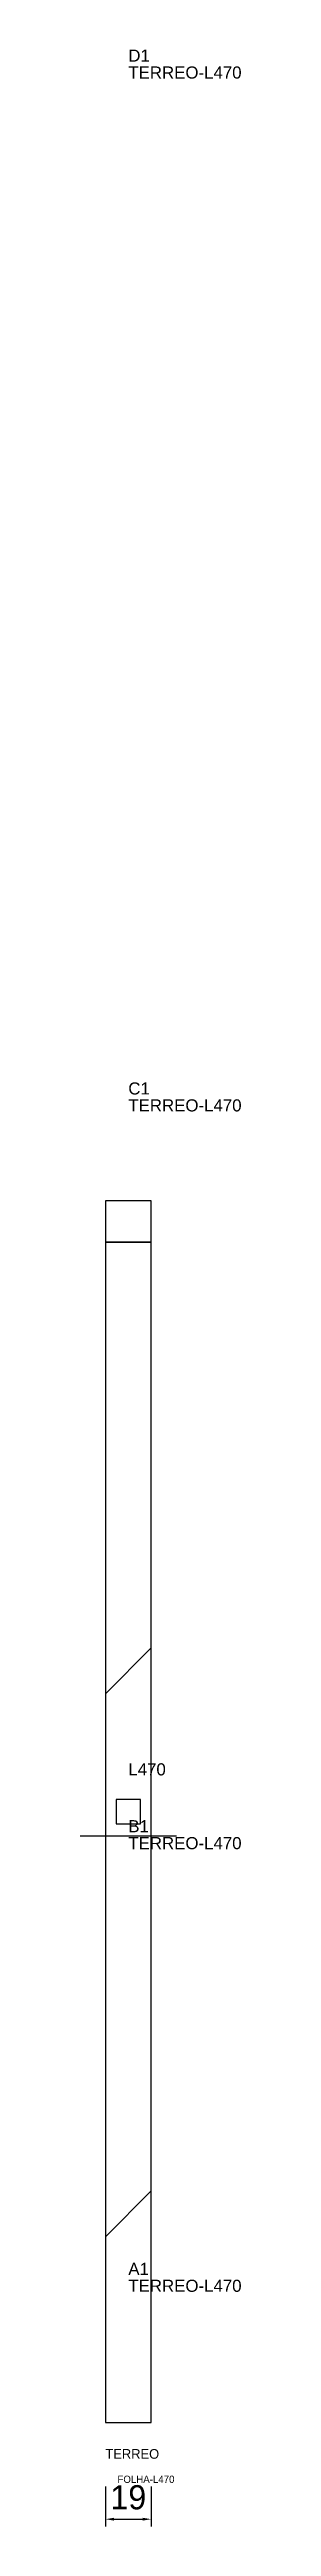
# Model space of a CAD drawing. Header units: metres. Extents: x 212 to 278, y -346 to 678.
import ezdxf

# ---------------------------------------------------------------- set-up
doc = ezdxf.new("R2010")
doc.units = ezdxf.units.M
for name, color, linetype in [('3', 3, 'CONTINUOUS'), ('AUX00', 7, 'CONTINUOUS'), ('COTA', 241, 'CONTINUOUS'), ('FOLHA', 255, 'CONTINUOUS'), ('Hachura', 251, 'CONTINUOUS'), ('NOMENCLATURA', 7, 'CONTINUOUS'), ('Nível', 160, 'CONTINUOUS'), ('Painéis', 200, 'CONTINUOUS'), ('Pilares', 5, 'CONTINUOUS'), ('SARR_2.2x7', 40, 'CONTINUOUS')]:
    doc.layers.add(name, color=color, linetype=linetype)
doc.styles.add('ARIAL', font='Arial.ttf')
doc.styles.add('STR_STANDARD', font='arial.ttf')
doc.dimstyles.new('EZ DXF', dxfattribs={"dimtxt": 10, "dimasz": 3.5, "dimexe": 3, "dimexo": 1.5, "dimgap": 1, "dimtad": 1, "dimdec": 1, "dimdsep": 46, "dimcen": 2.5, "dimazin": 3, "dimtfac": 1, "dimtmove": 0, "dimatfit": 3})

msp = doc.modelspace()

# ---------------------------------------------------------------- hatches: boundary and pattern name
at = {"layer": 'Hachura'}
h = msp.add_hatch(dxfattribs=at)
h.set_pattern_fill('ANSI31', scale=50)
h.paths.add_polyline_path([(222.2, -303.5), (241.2, -303.5), (241.2, 201.5), (222.2, 201.5)])
h = msp.add_hatch(dxfattribs=at)
h.set_pattern_fill('ANSI31', scale=50)
h.paths.add_polyline_path([(222.2, -303.5), (241.2, -303.5), (241.2, 201.5), (222.2, 201.5)])

# ---------------------------------------------------------------- linework, layer by layer
at = {"layer": '3'}
msp.add_lwpolyline([(222.2, 184.5), (241.2, 184.5)], close=True, dxfattribs=at)
msp.add_lwpolyline([(222.2, 184.5), (241.2, 184.5)], close=True, dxfattribs=at)
at = {"layer": 'Painéis', "color": 200}
for p, q in [((241.2, 201.5), (222.2, 201.5)), ((222.2, 201.5), (222.2, -303.5)), ((241.2, 201.5), (222.2, 201.5)), ((222.2, 201.5), (222.2, -303.5)), ((241.2, -303.5), (241.2, 201.5)), ((241.2, -303.5), (241.2, 201.5)), ((222.2, -303.5), (241.2, -303.5)), ((222.2, -303.5), (241.2, -303.5))]:
    msp.add_line(p, q, dxfattribs=at)
at = {"layer": 'Pilares'}
msp.add_lwpolyline([(226.7, -56), (236.7, -56), (236.7, -46), (226.7, -46)], close=True, dxfattribs=at)
msp.add_lwpolyline([(226.7, -56), (236.7, -56), (236.7, -46), (226.7, -46)], close=True, dxfattribs=at)
at = {"layer": 'SARR_2.2x7'}
msp.add_line((211.7, -61), (251.7, -61), dxfattribs=at)
msp.add_line((211.7, -61), (251.7, -61), dxfattribs=at)

# ---------------------------------------------------------------- texts
at = {"layer": '3', "style": 'STR_STANDARD'}
for s, p in [('D1', (231.7, 672.5)), ('D1', (231.7, 672.5)), ('C1', (231.7, 245.5)), ('C1', (231.7, 245.5)), ('B1', (231.7, -59.5)), ('B1', (231.7, -59.5)), ('A1', (231.7, -242.5)), ('A1', (231.7, -242.5))]:
    msp.add_text(s, height=5, dxfattribs=at).set_placement(p)
at = {"layer": 'AUX00', "style": 'STR_STANDARD'}
for p in [(231.7, 665.5), (231.7, 665.5), (231.7, 238.5), (231.7, 238.5), (231.7, -66.5), (231.7, -66.5), (231.7, -249.5), (231.7, -249.5)]:
    msp.add_text('TERREO-L470', height=5, dxfattribs=at).set_placement(p)
at = {"layer": 'FOLHA'}
msp.add_text('FOLHA-L470', height=3, dxfattribs=at).set_placement((227.2, -328.5))
msp.add_text('FOLHA-L470', height=3, dxfattribs=at).set_placement((227.2, -328.5))
at = {"layer": 'NOMENCLATURA', "insert": (231.7, -31), "char_height": 5, "attachment_point": 1, "style": 'ARIAL'}
msp.add_mtext('L470', dxfattribs=at)
msp.add_mtext('L470', dxfattribs=at)
at = {"layer": 'Nível'}
msp.add_text('TERREO', height=4, dxfattribs=at).set_placement((222.2, -318.5))
msp.add_text('TERREO', height=4, dxfattribs=at).set_placement((222.2, -318.5))

# ---------------------------------------------------------------- dimensions: what is measured, and where the dimension line sits
at = {"layer": 'COTA'}
msp.add_linear_dim(base=(222.2, -343.5), p1=(222.2, -328.5), p2=(241.2, -328.5), dimstyle='EZ DXF', dxfattribs=at).render()
msp.add_linear_dim(base=(222.2, -343.5), p1=(222.2, -328.5), p2=(241.2, -328.5), dimstyle='EZ DXF', dxfattribs=at).render()

doc.saveas('drawing.dxf')
